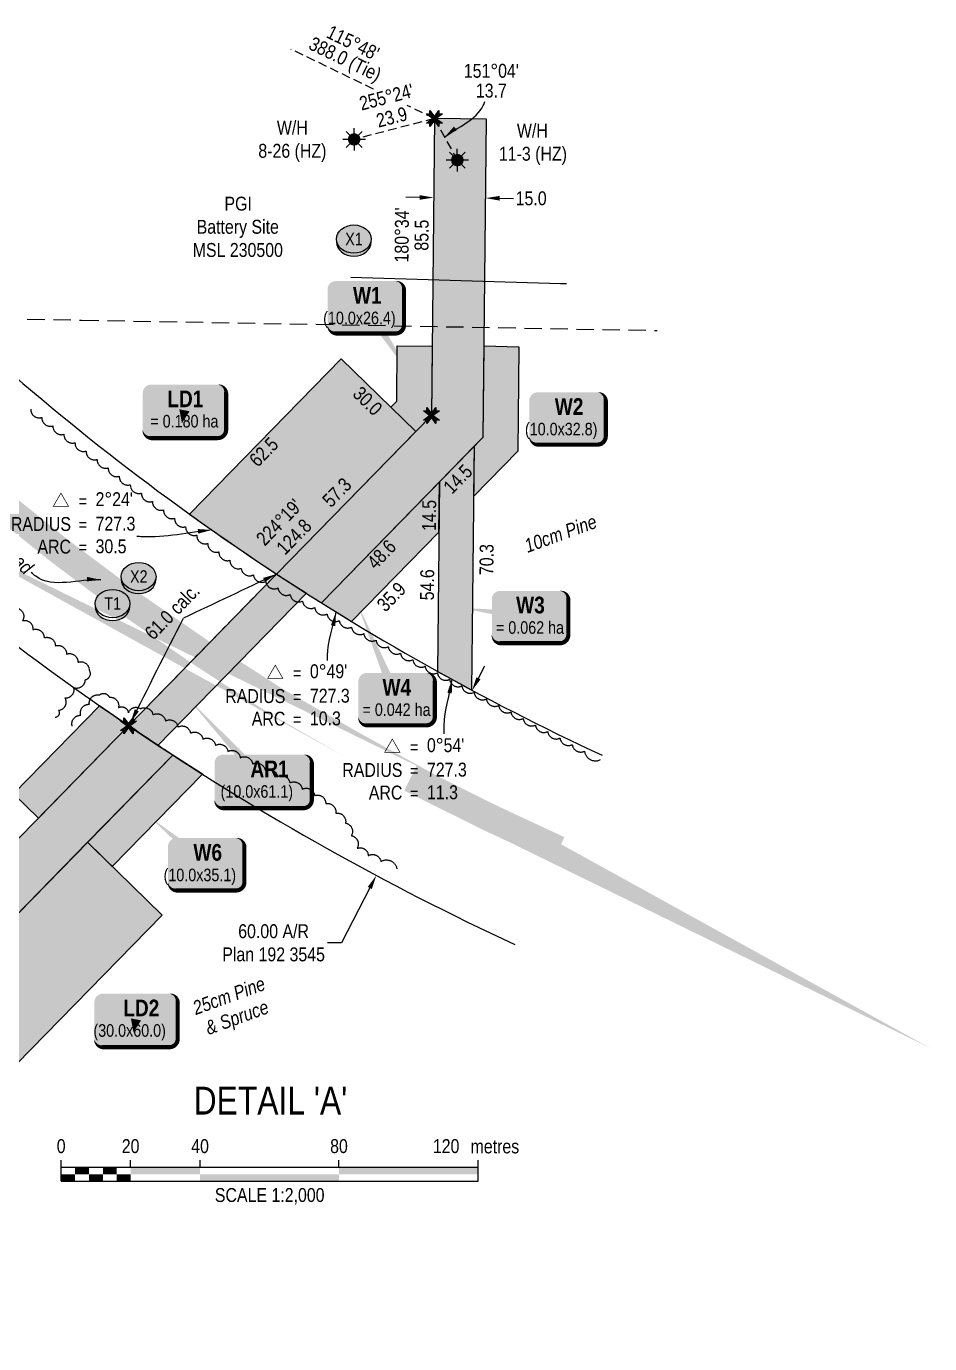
# Model space of a CAD drawing. Extents: x 406232 to 435383, y 6039561 to 6052989.
# Drawn here: x 432481 to 433131, y 6042803 to 6043751 of the extents above; entities that cross this region are included whole.
import ezdxf
from ezdxf.enums import TextEntityAlignment as Align

# ---------------------------------------------------------------- set-up
doc = ezdxf.new("R2010")
doc.units = 0
doc.header["$LTSCALE"] = 5
doc.header["$PDSIZE"] = 0.5
for name, pattern in [('0', [1, 1, 0]), ('foc-ACCESSROAD', [3.75, 2.5, -1.25]), ('foc-TIELINE', [1.875, 1.25, -0.625]), ('foc-TRAV', [1.875, 1.25, -0.625])]:
    doc.linetypes.add(name, pattern=pattern)
doc.layers.get('Defpoints').update_dxf_attribs({"color": 9})
for name, color, linetype in [('AS-FENCE', 48, 'foc-FENCE'), ('AS-ROADS', 254, 'Continuous'), ('C-WS-S', 13, 'Continuous'), ('DETAIL-T', 7, 'Continuous'), ('F-WS', 190, 'foc-ACCESSROAD'), ('F-WS-S', 190, 'Continuous'), ('L-BD', 7, 'Continuous'), ('L-MON', 1, 'Continuous'), ('L-TIE', 7, 'foc-TIELINE'), ('L-TITLEDB', 4, 'Continuous'), ('L-TITLEDB-T', 4, 'Continuous'), ('oil_and_gas_wells_pt', 7, 'Continuous'), ('P-BUFFER-H 100m', 191, 'Continuous'), ('P-CROSSINGS', 250, 'Continuous'), ('P-PROPOSED', 10, 'Continuous'), ('P-PROPOSED-H', 21, 'Continuous'), ('P-TEMP-BLOCKS', 250, 'Continuous'), ('P-TEMP-H', 41, 'Continuous'), ('P-TEMP_LOG DECK', 46, 'Continuous'), ('P-TEMP_WORKSPACE', 46, 'Continuous'), ('P-TRAV', 4, 'foc-TRAV'), ('P-TXT', 4, 'Continuous'), ('P-WORKAREA-COUNTY', 104, 'Continuous'), ('P-WORKAREA-COUNTY-H', 71, 'Continuous'), ('T-BUSH', 110, '0'), ('T-BUSH-T', 110, 'Continuous'), ('T-TIE', 201, 'foc-TIELINE')]:
    doc.layers.add(name, color=color, linetype=linetype)
for name, color, linetype, lineweight in [('C-WS-T', 13, 'Continuous', 9), ('T-TEXT', 48, 'Continuous', 18), ('T-TIE-T', 201, 'Continuous', 18)]:
    doc.layers.add(name, color=color, linetype=linetype, lineweight=lineweight)
doc.styles.add('80', font='ARIALN.TTF', dxfattribs={"height": 10})
doc.styles.add('80CG', font='ARIALN.TTF', dxfattribs={"height": 10})
doc.styles.add('80L', font='ARIALN.TTF', dxfattribs={"height": 10})
doc.styles.add('BOLD', font='ARIALNB.TTF')
doc.styles.add('Crossing', font='ARIALN.TTF', dxfattribs={"height": 10})
doc.styles.add('foc-LtypeFont', font='ARIALN.TTF', dxfattribs={"height": 7.349999999999999})
doc.linetypes.add('foc-FENCE', pattern='A,10,-1,["X",foc-LtypeFont,S=0.2,R=0,X=-0.625,Y=-0.75],-1.239999999999999', length=12.24)
doc.dimstyles.new('Compass 5 000', dxfattribs={"dimscale": 5, "dimtxt": 9, "dimasz": 2, "dimexe": 0.2, "dimexo": 0.0625, "dimgap": 0.5, "dimtad": 0, "dimtih": 1, "dimtoh": 1, "dimzin": 0, "dimdsep": 46, "dimtxsty": '80CG', "dimcen": 0.1, "dimse1": 1, "dimse2": 1, "dimclrd": 256, "dimclrt": 256, "dimaunit": 1, "dimadec": 4, "dimazin": 0, "dimtfac": 0.06, "dimtofl": 0, "dimtmove": 0, "dimatfit": 1, "dimfxl": 0.2, "dimtolj": 1, "dimtzin": 0, "dimlwd": -1, "dimarcsym": 0})

# ---------------------------------------------------------------- blocks, each defined once
blk = doc.blocks.new('*U536')
h = blk.add_hatch(color=191)
edge = h.paths.add_edge_path()
edge.add_line((-23.99999999999998, -20), (23.99999999999998, -20))
edge.add_arc((23.99999999999998, -14), 6, 270, 360)
edge.add_line((29.99999999999998, -14), (29.99999999999998, 12.5))
edge.add_arc((23.99999999999998, 12.5), 6, 0, 90)
edge.add_line((23.99999999999998, 18.5), (-23.99999999999998, 18.5))
edge.add_arc((-23.99999999999998, 12.5), 6, 90, 180)
edge.add_line((-29.99999999999998, 12.5), (-29.99999999999998, -14))
edge.add_arc((-23.99999999999998, -14), 6, 180, 270)
at = {"color": 250, "flags": 128}
blk.add_lwpolyline([(-23.99999999999998, -20, 3, 3, 0), (23.99999999999998, -20, 3, 3, 0.414213562373095), (29.99999999999998, -14, 3, 3, 0), (29.99999999999998, 12.5, 3, 0, 0.414213562373095), (23.99999999999998, 18.5, 0, 0, 0), (-23.99999999999998, 18.5, 0, 0, 0.414213562373095), (-29.99999999999998, 12.5, 0, 0, 0), (-29.99999999999998, -14, 0, 3, 0.414213562373095)], format="xyseb", close=True, dxfattribs=at)
at = {"flags": 128}
blk.add_lwpolyline([(-1.823643139789645, -9.321823147939796, 0, 7.5, 0), (-3.398394867633905e-15, 0, 0, 0, 0)], format="xyseb", dxfattribs=at)
at = {"color": 250}
for tag, p, height, style in [('TEMP_AREA_W1_001', (-9.212824010914055, 2.244292974654144), 12, 'BOLD'), ('ENTER_TEXT_001', (-30.65893587994544, -12.47010782646594), 9, '80')]:
    blk.add_attdef(tag, p, '', height=height, dxfattribs=dict(at, style=style))
blk = doc.blocks.new('*U610')
h = blk.add_hatch(color=191)
edge = h.paths.add_edge_path()
edge.add_line((-21.49999999999998, -19.14915521729633), (21.49999999999998, -19.14915521729633))
edge.add_arc((21.49999999999998, -13.14915521729633), 6, 270, 360)
edge.add_line((27.49999999999998, -13.14915521729633), (27.49999999999998, 12.5))
edge.add_arc((21.49999999999998, 12.5), 6, 0, 90)
edge.add_line((21.49999999999998, 18.5), (-21.49999999999998, 18.5))
edge.add_arc((-21.49999999999998, 12.5), 6, 90, 180)
edge.add_line((-27.49999999999998, 12.5), (-27.49999999999998, -13.14915521729633))
edge.add_arc((-21.49999999999998, -13.14915521729633), 6, 180, 270)
at = {"flags": 128}
blk.add_lwpolyline([(-28.35483607255507, 68.78254922891051, 0, 7.499999999999999, 0), (-3.398394867633905e-15, 0, 0, 0, 0)], format="xyseb", dxfattribs=at)
at = {"color": 250, "flags": 128}
blk.add_lwpolyline([(-21.49999999999998, -19.14915521729633, 3, 3, 0), (21.49999999999998, -19.14915521729633, 3, 3, 0.414213562373095), (27.49999999999998, -13.14915521729633, 3, 3, 0), (27.49999999999998, 12.5, 3, 0, 0.414213562373095), (21.49999999999998, 18.5, 0, 0, 0), (-21.49999999999998, 18.5, 0, 0, 0.414213562373095), (-27.49999999999998, 12.5, 0, 0, 0), (-27.49999999999998, -13.14915521729633, 0, 3, 0.414213562373095)], format="xyseb", close=True, dxfattribs=at)
at = {"color": 250}
for tag, p, height, style in [('TEMP_AREA_W1_001', (-9.212824010914055, 2.244292974654144), 12, 'BOLD'), ('ENTER_TEXT_001', (-30.65893587994544, -12.47010782646594), 9, '80')]:
    blk.add_attdef(tag, p, '', height=height, dxfattribs=dict(at, style=style))
blk = doc.blocks.new('*U538')
h = blk.add_hatch(color=191)
edge = h.paths.add_edge_path()
edge.add_line((-21.49999999999998, -19.14915521729633), (21.49999999999998, -19.14915521729633))
edge.add_arc((21.49999999999998, -13.14915521729633), 6, 270, 360)
edge.add_line((27.49999999999998, -13.14915521729633), (27.49999999999998, 12.5))
edge.add_arc((21.49999999999998, 12.5), 6, 0, 90)
edge.add_line((21.49999999999998, 18.5), (-21.49999999999998, 18.5))
edge.add_arc((-21.49999999999998, 12.5), 6, 90, 180)
edge.add_line((-27.49999999999998, 12.5), (-27.49999999999998, -13.14915521729633))
edge.add_arc((-21.49999999999998, -13.14915521729633), 6, 180, 270)
at = {"color": 250, "flags": 128}
blk.add_lwpolyline([(-21.49999999999998, -19.14915521729633, 3, 3, 0), (21.49999999999998, -19.14915521729633, 3, 3, 0.414213562373095), (27.49999999999998, -13.14915521729633, 3, 3, 0), (27.49999999999998, 12.5, 3, 0, 0.414213562373095), (21.49999999999998, 18.5, 0, 0, 0), (-21.49999999999998, 18.5, 0, 0, 0.414213562373095), (-27.49999999999998, 12.5, 0, 0, 0), (-27.49999999999998, -13.14915521729633, 0, 3, 0.414213562373095)], format="xyseb", close=True, dxfattribs=at)
at = {"flags": 128}
blk.add_lwpolyline([(3.21835010522714, -14.80424082640029, 0, 7.5, 0), (-3.398394867633905e-15, 0, 0, 0, 0)], format="xyseb", dxfattribs=at)
at = {"color": 250}
for tag, p, height, style in [('TEMP_AREA_W1_001', (-9.212824010914055, 2.244292974654144), 12, 'BOLD'), ('ENTER_TEXT_001', (-30.65893587994544, -12.47010782646594), 9, '80')]:
    blk.add_attdef(tag, p, '', height=height, dxfattribs=dict(at, style=style))
blk = doc.blocks.new('*U643')
h = blk.add_hatch(color=191)
edge = h.paths.add_edge_path()
edge.add_line((-21.49999999999998, -19.14915521729633), (21.49999999999998, -19.14915521729633))
edge.add_arc((21.49999999999998, -13.14915521729633), 6, 270, 360)
edge.add_line((27.49999999999998, -13.14915521729633), (27.49999999999998, 12.5))
edge.add_arc((21.49999999999998, 12.5), 6, 0, 90)
edge.add_line((21.49999999999998, 18.5), (-21.49999999999998, 18.5))
edge.add_arc((-21.49999999999998, 12.5), 6, 90, 180)
edge.add_line((-27.49999999999998, 12.5), (-27.49999999999998, -13.14915521729633))
edge.add_arc((-21.49999999999998, -13.14915521729633), 6, 180, 270)
at = {"color": 250, "flags": 128}
blk.add_lwpolyline([(-21.49999999999998, -19.14915521729633, 3, 3, 0), (21.49999999999998, -19.14915521729633, 3, 3, 0.414213562373095), (27.49999999999998, -13.14915521729633, 3, 3, 0), (27.49999999999998, 12.5, 3, 0, 0.414213562373095), (21.49999999999998, 18.5, 0, 0, 0), (-21.49999999999998, 18.5, 0, 0, 0.414213562373095), (-27.49999999999998, 12.5, 0, 0, 0), (-27.49999999999998, -13.14915521729633, 0, 3, 0.414213562373095)], format="xyseb", close=True, dxfattribs=at)
at = {"flags": 128}
blk.add_lwpolyline([(33.53264415970542, -51.11804882647694, 0, 7.5, 0), (-3.398394867633905e-15, 0, 0, 0, 0)], format="xyseb", dxfattribs=at)
at = {"color": 250}
for tag, p, height, style in [('TEMP_AREA_W1_001', (-9.212824010914055, 2.244292974654144), 12, 'BOLD'), ('ENTER_TEXT_001', (-30.65893587994544, -12.47010782646594), 9, '80')]:
    blk.add_attdef(tag, p, '', height=height, dxfattribs=dict(at, style=style))
blk = doc.blocks.new('*U609')
h = blk.add_hatch(color=191)
edge = h.paths.add_edge_path()
edge.add_line((-21.49999999999998, -19.14915521729633), (21.49999999999998, -19.14915521729633))
edge.add_arc((21.49999999999998, -13.14915521729633), 6, 270, 360)
edge.add_line((27.49999999999998, -13.14915521729633), (27.49999999999998, 12.5))
edge.add_arc((21.49999999999998, 12.5), 6, 0, 90)
edge.add_line((21.49999999999998, 18.5), (-21.49999999999998, 18.5))
edge.add_arc((-21.49999999999998, 12.5), 6, 90, 180)
edge.add_line((-27.49999999999998, 12.5), (-27.49999999999998, -13.14915521729633))
edge.add_arc((-21.49999999999998, -13.14915521729633), 6, 180, 270)
at = {"flags": 128}
blk.add_lwpolyline([(-40.24553788907858, 33.38700144811669, 0, 7.499999999999998, 0), (-3.398394867633904e-15, 0, 0, 0, 0)], format="xyseb", dxfattribs=at)
at = {"color": 250, "flags": 128}
blk.add_lwpolyline([(-21.49999999999998, -19.14915521729633, 3, 3, 0), (21.49999999999998, -19.14915521729633, 3, 3, 0.414213562373095), (27.49999999999998, -13.14915521729633, 3, 3, 0), (27.49999999999998, 12.5, 3, 0, 0.414213562373095), (21.49999999999998, 18.5, 0, 0, 0), (-21.49999999999998, 18.5, 0, 0, 0.414213562373095), (-27.49999999999998, 12.5, 0, 0, 0), (-27.49999999999998, -13.14915521729633, 0, 3, 0.414213562373095)], format="xyseb", close=True, dxfattribs=at)
at = {"color": 250}
for tag, p, height, style in [('TEMP_AREA_W1_001', (-9.212824010914055, 2.244292974654144), 12, 'BOLD'), ('ENTER_TEXT_001', (-30.65893587994544, -12.47010782646594), 9, '80')]:
    blk.add_attdef(tag, p, '', height=height, dxfattribs=dict(at, style=style))
blk = doc.blocks.new('*D641')
at = {"layer": 'Defpoints', "color": 0, "transparency": 16777216}
for p in [(432811.9543553226, 6043627.379270086), (432774.3131444312, 6043611.849401078), (432811.7941312321, 6043611.471881107)]:
    blk.add_point(p, dxfattribs=at)
at = {"layer": 'P-TXT', "transparency": 16777216}
for p, q in [((432764.4738757398, 6043627.857508008), (432754.474382958, 6043627.95822596)), ((432821.9538481045, 6043627.278552134), (432831.9533408863, 6043627.177834182))]:
    blk.add_line(p, q, dxfattribs=at)
for points in [[(432764.4906620652, 6043629.524090138), (432764.4570894145, 6043626.190925878), (432774.4733685217, 6043627.756790057)], [(432821.9706344298, 6043628.945134263), (432821.9370617791, 6043625.611970003), (432811.9543553226, 6043627.379270086)]]:
    blk.add_solid(points, dxfattribs=at)
at = {"layer": 'P-TXT', "transparency": 16777216, "insert": (432844.7057283351, 6043627.177834182), "char_height": 10, "attachment_point": 5, "style": '80CG', "bg_fill": 3, "box_fill_scale": 1.1, "bg_fill_color": 256, "bg_fill_true_color": 13158600, "bg_fill_transparency": 0}
blk.add_mtext('\\A1;15.0', dxfattribs=at)
blk = doc.blocks.new('GAS')
h = blk.add_hatch(color=255)
h.dxf.hatch_style = 1
edge = h.paths.add_edge_path()
edge.add_arc((0, 0), 0.9, 0, 360)
for p, q in [((-0.8077887898725749, 0), (-1.615577579628734, 0)), ((-0.5711929310346023, 0.5711929297831376), (-1.142385862069204, 1.142385861385264)), ((0, 0.8077887887338874), (0, 1.615577579286764)), ((0.5711929310309642, 0.5711929297831376), (1.142385862065566, 1.142385861385264)), ((1.615577579625096, 0), (0.8077887898689368, 0)), ((-0.5711929310346023, -0.5711929316021271), (-1.142385862069204, -1.142385863204253)), ((0, -0.8077887905528768), (0, -1.615577581105753)), ((1.142385862065566, -1.142385863204253), (0.5711929310309642, -0.5711929316021271))]:
    blk.add_line(p, q)
blk.add_circle((0, 0), 0.8000000000000003)
blk = doc.blocks.new('TEMP')
h = blk.add_hatch(color=255)
h.dxf.hatch_style = 1
h.paths.add_polyline_path([(-5.274161e-10, 0.2514284397220763), (-0.6656854269836912, 1.152061669657268), (-0.6656854269836914, 0.6656854303339061), (-1.152061663105632, 0.6656854303339061), (-0.2514284404497629, 5.273253e-10), (-1.152061661774314, -0.665685419564579), (-0.6656854224511335, -0.6656854195645793), (-0.6656854224511335, -1.152061655686338), (-5.273251e-10, -0.2514284436956587), (0.6656854183820542, -1.152061663420681), (0.6656854183820542, -0.6656854208922597), (1.152061656810019, -0.6656854053035205), (0.2514284429676993, 5.273253e-10), (1.152061671303363, 0.6656854258011663), (0.6656854287749412, 0.6656854258011663), (0.6656854131859291, 1.15206166422904)])
h.paths.add_polyline_path([(0.5656854229146121, 0.8485281473411305), (0.5656854319800914, 0.5656854258011663), (0.8485281444547581, 0.5656854258011663), (0.0831890339399251, 0), (0.8485281399220186, -0.5656854150320215), (0.5656854183820542, -0.5656854240973189), (0.5656854183820542, -0.8485281365719859), (0, -0.08318903609469999), (-0.5656854224511337, -0.8485281320390644), (-0.5656854224511337, -0.5656854195645792), (-0.8485281349258001, -0.5656854195645794), (-0.0831890328488955, 0), (-0.8485281394583584, 0.5656854303339058), (-0.5656854269836913, 0.5656854303339061), (-0.5656854269836913, 0.8485281428085727), (0, 0.0831890306941206)], flags=16)
h = blk.add_hatch(color=1)
h.dxf.hatch_style = 1
h.paths.add_polyline_path([(0, 0.0831890306941205), (-0.5656854269836911, 0.8485281428085727), (-0.5656854269836912, 0.5656854303339061), (-0.8485281394583578, 0.5656854303339061), (-0.0831890328488953, -1e-16), (-0.8485281349258001, -0.5656854195645793), (-0.5656854224511337, -0.5656854195645793), (-0.5656854224511337, -0.848528132039064), (0, -0.08318903609469999), (0.5656854183820542, -0.8485281365719856), (0.5656854183820542, -0.5656854240973191), (0.8485281399220184, -0.5656854150320213), (0.0831890339399251, -1e-16), (0.8485281444547581, 0.5656854258011663), (0.5656854319800914, 0.5656854258011663), (0.5656854229146121, 0.8485281473411308)])
at = {"color": 1}
for p, q in [((-0.0831890328488953, 0), (0.0831890339399252, 0)), ((0, 0.0831890306941205), (0, -0.08318903609469999))]:
    blk.add_line(p, q, dxfattribs=at)
at = {"color": 255, "flags": 128}
blk.add_lwpolyline([(-0.251428440449763, 5.27325e-10), (-1.152061663105632, 0.6656854303339061), (-0.6656854269836914, 0.6656854303339061), (-0.6656854269836914, 1.152061669657268), (-5.274159999999999e-10, 0.2514284397220763), (0.6656854131859291, 1.15206166422904), (0.6656854287749412, 0.6656854258011663), (1.152061671303363, 0.6656854258011663), (0.2514284429676991, 5.27325e-10), (1.152061656810019, -0.6656854053035204), (0.6656854183820542, -0.6656854208922596), (0.6656854183820542, -1.152061663420681), (-5.27325e-10, -0.2514284436956586), (-0.6656854224511335, -1.152061655686338), (-0.6656854224511335, -0.6656854195645793), (-1.152061661774314, -0.6656854195645793)], close=True, dxfattribs=at)
at = {"color": 1, "flags": 128}
blk.add_lwpolyline([(-0.0831890328488953, 0), (-0.8485281394583578, 0.5656854303339061), (-0.5656854269836913, 0.5656854303339061), (-0.5656854269836913, 0.8485281428085727), (0, 0.0831890306941205), (0.5656854229146121, 0.8485281473411305), (0.5656854319800914, 0.5656854258011663), (0.8485281444547581, 0.5656854258011663), (0.0831890339399252, 0), (0.8485281399220184, -0.5656854150320214), (0.5656854183820542, -0.5656854240973189), (0.5656854183820542, -0.8485281365719856), (0, -0.08318903609469999), (-0.5656854224511335, -0.848528132039064), (-0.5656854224511335, -0.5656854195645792), (-0.8485281349258001, -0.5656854195645792)], close=True, dxfattribs=at)
blk = doc.blocks.new('*U611')
h = blk.add_hatch(color=191)
edge = h.paths.add_edge_path()
edge.add_line((-21.49999999999998, -19.14915521729633), (21.49999999999998, -19.14915521729633))
edge.add_arc((21.49999999999998, -13.14915521729633), 6, 270, 360)
edge.add_line((27.49999999999998, -13.14915521729633), (27.49999999999998, 12.5))
edge.add_arc((21.49999999999998, 12.5), 6, 0, 90)
edge.add_line((21.49999999999998, 18.5), (-21.49999999999998, 18.5))
edge.add_arc((-21.49999999999998, 12.5), 6, 90, 180)
edge.add_line((-27.49999999999998, 12.5), (-27.49999999999998, -13.14915521729633))
edge.add_arc((-21.49999999999998, -13.14915521729633), 6, 180, 270)
at = {"color": 250, "flags": 128}
blk.add_lwpolyline([(-21.49999999999998, -19.14915521729633, 3, 3, 0), (21.49999999999998, -19.14915521729633, 3, 3, 0.414213562373095), (27.49999999999998, -13.14915521729633, 3, 3, 0), (27.49999999999998, 12.5, 3, 0, 0.414213562373095), (21.49999999999998, 18.5, 0, 0, 0), (-21.49999999999998, 18.5, 0, 0, 0.414213562373095), (-27.49999999999998, 12.5, 0, 0, 0), (-27.49999999999998, -13.14915521729633, 0, 3, 0.414213562373095)], format="xyseb", close=True, dxfattribs=at)
at = {"flags": 128}
blk.add_lwpolyline([(-49.9936325145338, 6.314895363239808, 0, 7.499999999999998, 0), (-3.398394867633905e-15, 0, 0, 0, 0)], format="xyseb", dxfattribs=at)
at = {"color": 250}
for tag, p, height, style in [('TEMP_AREA_W1_001', (-9.212824010914055, 2.244292974654144), 12, 'BOLD'), ('ENTER_TEXT_001', (-30.65893587994544, -12.47010782646594), 9, '80')]:
    blk.add_attdef(tag, p, '', height=height, dxfattribs=dict(at, style=style))
blk = doc.blocks.new('*U379')
at = {"color": 0}
for p, q in [((-150.0000000000342, 0), (-150.0000000000342, 15.00000000000273)), ((-150.0000000000342, 10.00000000000182), (150.2392182250246, 10.00000000000159)), ((-100.0000000000232, 10.00000000000182), (-100.0000000000232, 15.00000000000273)), ((-50.00000000001134, 10.00000000000182), (-50.00000000001134, 15.00000000000273)), ((50.00000000001134, 10.00000000000182), (50.00000000001134, 15.00000000000273)), ((150.2392182250246, -2.274e-13), (150.2392182250246, 15.0000000000025)), ((-150.0000000000342, 0), (150.2392182250246, -2.274e-13))]:
    blk.add_line(p, q, dxfattribs=at)
for points in [[(-140.0000000000342, 10.00000000000091), (-130.0000000000232, 10.00000000000091), (-140.0000000000342, 5), (-130.0000000000232, 5)], [(-120.0000000000342, 10.00000000000091), (-110.0000000000233, 10.00000000000091), (-120.0000000000342, 5), (-110.0000000000233, 5)], [(-100.0000000000232, 10.00000000000182), (-50.00000000001134, 10.00000000000182), (-100.0000000000232, 5.000000000000909), (-50.00000000001134, 5.000000000000909)], [(50.00000000001134, 10.00000000000182), (150.2392182250246, 10.00000000000159), (50.00000000001134, 5.000000000000909), (150.2392182250246, 5.000000000000682)], [(-150.0000000000342, 5.000000000000909), (-140.0000000000233, 5.000000000000909), (-150.0000000000342, 0), (-140.0000000000233, 0)], [(-130.0000000000342, 5.000000000000909), (-120.0000000000233, 5.000000000000909), (-130.0000000000342, 0), (-120.0000000000233, 0)], [(-110.0000000000342, 5.000000000000909), (-100.0000000000232, 5.000000000000909), (-110.0000000000342, 0), (-100.0000000000232, 0)], [(-50.00000000001134, 5.000000000000909), (50.00000000001134, 5.000000000000909), (-50.00000000001134, 0), (50.00000000001134, 0)]]:
    blk.add_solid(points, dxfattribs=at)
at = {"color": 0, "style": '80'}
blk.add_text('metres', height=10.00000000000227, dxfattribs=at).set_placement((162.2392182250246, 20.0000000000025), align=Align.CENTER)
for s, insert, char_height, attachment_point in [('0', (-150.0000000000342, 30.21145975443656), 10, 2), ('20', (-100.0000000000232, 30.21145975443656), 10, 2), ('40', (-50.00000000001134, 30.21145975443656), 10, 2), ('80', (50.00000000001134, 30.21145975443656), 10, 2), ('120', (136.6959500629242, 30.21828103683765), 10, 3), ('SCALE 1:2,000', (0.1196091124951968, -5.000000000000114), 10.00000000000227, 2)]:
    blk.add_mtext(s, dxfattribs=dict(at, insert=insert, char_height=char_height, attachment_point=attachment_point))
blk = doc.blocks.new('*D642')
at = {"layer": 'Defpoints', "color": 0, "transparency": 16777216}
for p in [(432823.8042176324, 6043261.92279527), (432733.2162796757, 6043139.998826819), (432754.8255389291, 6043128.801669754)]:
    blk.add_point(p, dxfattribs=at)
at = {"layer": 'L-TITLEDB-T', "transparency": 16777216}
for p, q in [((432806.795654567, 6043281.998780781), (432811.3963507549, 6043290.877609228)), ((432728.6155834878, 6043131.119998373), (432708.1457332703, 6043091.615479711)), ((432708.1457332703, 6043091.615479711), (432698.1457332708, 6043091.615479711))]:
    blk.add_line(p, q, dxfattribs=at)
for points in [[(432805.3158498257, 6043282.765563479), (432808.2754593077, 6043281.231998083), (432802.194958379, 6043273.119952335)], [(432727.1357787466, 6043131.88678107), (432730.0953882285, 6043130.353215675), (432733.2162796757, 6043139.998826819)]]:
    blk.add_solid(points, dxfattribs=at)
at = {"layer": 'L-TITLEDB-T', "transparency": 16777216, "insert": (432659.3769747438, 6043091.615479711), "char_height": 10, "attachment_point": 5, "style": '80CG'}
blk.add_mtext('\\A1;60.00 A/R\\PPlan 192 3545', dxfattribs=at)
blk = doc.blocks.new('xing3')
h = blk.add_hatch(color=250)
h.dxf.hatch_style = 1
edge = h.paths.add_edge_path()
edge.add_ellipse((0, -2.047489049626165), major_axis=(-12.5, 0), ratio=0.8162973455633619, start_angle=0, end_angle=180)
edge.add_line((12.5, -2.047489049626165), (12.5, 0))
edge.add_ellipse((0, 0), major_axis=(-12.5, 0), ratio=0.8162973455633619, start_angle=0, end_angle=180, ccw=False)
edge.add_line((-12.5, 0), (-12.5, -2.047489049626165))
at = {"layer": 'P-BUFFER-H 100m'}
h = blk.add_hatch(color=256, dxfattribs=at)
h.dxf.hatch_style = 1
edge = h.paths.add_edge_path()
edge.add_ellipse((0, 0), major_axis=(-12.5, 0), ratio=0.8162973455633619, start_angle=0, end_angle=360)
at = {"color": 250}
blk.add_ellipse((0, 0), major_axis=(-12.5, 0), ratio=0.8162973455633619, dxfattribs=at)
blk.add_ellipse((0, -2.047489049626165), major_axis=(-12.5, 0), ratio=0.8162973455633619, start_param=0, end_param=3.141592653589793, dxfattribs=at)
at = {"color": 250, "style": 'Crossing'}
blk.add_attdef('CROSSING', text='', height=9, dxfattribs=at).set_placement((0.08916442567715421, 0.0199513138486509), align=Align.MIDDLE_CENTER)
at = {"color": 250, "style": 'Crossing', "flags": 1}
for tag, p in [('OWNER', (0.08916442567715421, -12.49201765665748)), ('DESCRIPTION', (0.08916442567715421, -25.770021277247)), ('LOCATION', (0.08916442567715421, -39.30337514164421)), ('DWG_REF', (0.08916442567715421, -52.83672900604233))]:
    blk.add_attdef(tag, text='', height=9, dxfattribs=at).set_placement(p, align=Align.MIDDLE_CENTER)
blk = doc.blocks.new('curve')
at = {"const_width": 0.1}
blk.add_lwpolyline([(-4.98670719563146, 5.393849551727921), (-6.083671106619313, 3.493852322927527), (-3.889743283864206, 3.49385232337751)], close=True, dxfattribs=at)
at = {"style": '80'}
for p in [(-2.436425758892625, 3.358495342465737), (-2.436425758892625, -0.03819391317194842), (-2.436425758892625, -3.295336770314805)]:
    blk.add_text('=', height=1.8, dxfattribs=at).set_placement(p)
for s, p in [('RADIUS', (-3.53753976961125, -0.04896694891978726)), ('ARC', (-3.53753976961125, -3.306109806062647))]:
    blk.add_text(s, height=2, dxfattribs=at).set_placement(p, align=Align.RIGHT)
for tag, p in [('DELTA', (0, 3.520926408583804)), ('CURVE_RADIUS', (0, 0)), ('ARC_LENGTH', (0, -3.260243528672493))]:
    blk.add_attdef(tag, p, '', height=2, dxfattribs=at)
blk = doc.blocks.new('xing2')
h = blk.add_hatch(color=50)
h.dxf.hatch_style = 1
edge = h.paths.add_edge_path()
edge.add_ellipse((0, 0), major_axis=(-12.5, 0), ratio=0.8162973455633619, start_angle=0, end_angle=360)
h = blk.add_hatch(color=250)
h.dxf.hatch_style = 1
edge = h.paths.add_edge_path()
edge.add_ellipse((0, -2.047489049626165), major_axis=(-12.5, 0), ratio=0.8162973455633619, start_angle=0, end_angle=180)
edge.add_line((12.5, -2.047489049626165), (12.5, 0))
edge.add_ellipse((0, 0), major_axis=(-12.5, 0), ratio=0.8162973455633619, start_angle=0, end_angle=180, ccw=False)
edge.add_line((-12.5, 0), (-12.5, -2.047489049626165))
at = {"color": 250}
blk.add_ellipse((0, 0), major_axis=(-12.5, 0), ratio=0.8162973455633619, dxfattribs=at)
blk.add_ellipse((0, -2.047489049626165), major_axis=(-12.5, 0), ratio=0.8162973455633619, start_param=0, end_param=3.141592653589793, dxfattribs=at)
at = {"color": 250, "style": 'Crossing'}
blk.add_attdef('CROSSING', text='', height=9, dxfattribs=at).set_placement((0.08916442567715421, 0.0199513138486509), align=Align.MIDDLE_CENTER)
at = {"color": 250, "style": 'Crossing', "flags": 1}
for tag, p in [('OWNER', (0.08916442567715421, -12.49201765665748)), ('DESCRIPTION', (0.08916442567715421, -25.770021277247)), ('LOCATION', (0.08916442567715421, -39.30337514164421)), ('DWG_REF', (0.08916442567715421, -52.83672900604233))]:
    blk.add_attdef(tag, text='', height=9, dxfattribs=at).set_placement(p, align=Align.MIDDLE_CENTER)
blk = doc.blocks.new('*U668')
h = blk.add_hatch(color=71)
edge = h.paths.add_edge_path()
edge.add_line((-28.99999999999999, -20), (28.99999999999999, -20))
edge.add_arc((28.99999999999999, -14), 6, 270, 360)
edge.add_line((34.99999999999999, -14), (34.99999999999999, 12.5))
edge.add_arc((28.99999999999999, 12.5), 6, 0, 90)
edge.add_line((28.99999999999999, 18.5), (-28.99999999999999, 18.5))
edge.add_arc((-28.99999999999999, 12.5), 6, 90, 180)
edge.add_line((-34.99999999999999, 12.5), (-34.99999999999999, -14))
edge.add_arc((-28.99999999999999, -14), 6, 180, 270)
at = {"flags": 128}
blk.add_lwpolyline([(-54.68845526966163, 59.75296431778587, 0, 7.499999999999997, 0), (-3.398394867633905e-15, 0, 0, 0, 0)], format="xyseb", dxfattribs=at)
at = {"color": 250, "flags": 128}
blk.add_lwpolyline([(-28.99999999999999, -20, 3, 3, 0), (28.99999999999999, -20, 3, 3, 0.414213562373095), (34.99999999999999, -14, 3, 3, 0), (34.99999999999999, 12.5, 3, 0, 0.414213562373095), (28.99999999999999, 18.5, 0, 0, 0), (-28.99999999999999, 18.5, 0, 0, 0.414213562373095), (-34.99999999999999, 12.5, 0, 0, 0), (-34.99999999999999, -14, 0, 3, 0.414213562373095)], format="xyseb", close=True, dxfattribs=at)
at = {"color": 250}
for tag, p, height, style in [('TEMP_AREA_W1_001', (-9.212824010914055, 2.244292974654144), 12, 'BOLD'), ('ENTER_TEXT_001', (-30.65893587994544, -12.47010782646594), 9, '80')]:
    blk.add_attdef(tag, p, '', height=height, dxfattribs=dict(at, style=style))

msp = doc.modelspace()

# ---------------------------------------------------------------- hatches: boundary and pattern name
at = {"layer": 'P-PROPOSED-H'}
h = msp.add_hatch(color=256, dxfattribs=at)
h.dxf.hatch_style = 1
edge = h.paths.add_edge_path()
edge.add_arc((433659.940767965, 6044875.572704737), 1817.413095943284, 236.6778061525537, 237.884179488942)
edge.add_line((432693.7449609957, 6043336.268958291), (432810.2233790109, 6043455.524255058))
edge.add_line((432810.2233790094, 6043455.524255034), (432812.526996912, 6043684.232346643))
edge.add_line((432812.5269969124, 6043684.232346667), (432775.0460101125, 6043684.609866638))
edge.add_line((432775.046010111, 6043684.609866638), (432772.8939553847, 6043470.949289964))
edge.add_line((432772.8939553874, 6043470.949289939), (432661.5511873051, 6043356.952078467))
h = msp.add_hatch(color=256, dxfattribs=at)
h.dxf.hatch_style = 1
edge = h.paths.add_edge_path()
edge.add_line((432173.2053973618, 6042803.319582832), (432146.3906388076, 6042829.509955422))
edge.add_line((432146.3906388078, 6042829.509955422), (432554.9815816979, 6043247.841823086))
edge.add_arc((433659.9407678738, 6044875.572704715), 1967.344053845913, 235.8300027682109, 236.9410050414466)
edge.add_line((432586.7500841142, 6043226.723293026), (432173.2053973605, 6042803.319582832))
at = {"layer": 'P-TEMP-H'}
h = msp.add_hatch(color=256, dxfattribs=at)
h.dxf.hatch_style = 1
h.paths.add_polyline_path([(432743.781269719, 6043476.905484647), (432761.6577754224, 6043459.445236249), (432772.8939553875, 6043470.949289939), (432773.3973153488, 6043520.92393903), (432748.4099908132, 6043521.175619011), (432748.007672969, 6043481.23264656)])
h = msp.add_hatch(color=256, dxfattribs=at)
h.dxf.hatch_style = 1
h.paths.add_polyline_path([(432803.910816248, 6043449.061199003), (432803.5468476193, 6043412.925618148), (432835.109661424, 6043445.240898431), (432835.8656266821, 6043520.294739055), (432810.8838713125, 6043521.099337514), (432810.2233790095, 6043455.524255034)])
h = msp.add_hatch(color=256, dxfattribs=at)
h.dxf.hatch_style = 1
edge = h.paths.add_edge_path()
edge.add_line((432761.6577754282, 6043459.445236243), (432708.02825832, 6043511.825981427))
edge.add_line((432708.0282583199, 6043511.825981452), (432598.8705328049, 6043400.065904588))
edge.add_arc((433659.9407679429, 6044875.572704683), 1817.413095886991, 234.2792359202292, 236.6778061521823)
edge.add_line((432661.5511873023, 6043356.952078491), (432761.657775428, 6043459.445236267))
h = msp.add_hatch(color=256, dxfattribs=at)
h.dxf.hatch_style = 1
h.paths.add_polyline_path([(432778.6605652018, 6043423.20897473), (432777.2875160339, 6043286.889728814), (432802.1408356923, 6043273.333759598), (432803.9108162479, 6043449.061198997)])
h = msp.add_hatch(color=256, dxfattribs=at)
h.dxf.hatch_style = 1
h.paths.add_polyline_path([(432778.2965965714, 6043387.073393907), (432778.6605652018, 6043423.20897473), (432693.7449609957, 6043336.268958291), (432715.528429225, 6043322.808815534)])
h = msp.add_hatch(color=256, dxfattribs=at)
h.dxf.hatch_style = 1
edge = h.paths.add_edge_path()
edge.add_arc((433659.9407179668, 6044875.572632388), 1967.343965951698, 235.0914992490447, 235.8300027869503)
edge.add_line((432554.9815816964, 6043247.841823086), (432490.094331981, 6043181.407642805))
edge.add_line((432490.094331981, 6043181.407642807), (432472.2178262781, 6043198.867891202))
edge.add_line((432472.2178262779, 6043198.867891158), (432534.0936068043, 6043262.218807962))
h = msp.add_hatch(color=256, dxfattribs=at)
h.dxf.hatch_style = 1
h.paths.add_polyline_path([(432525.4527855453, 6043163.964649351), (432543.3292912457, 6043146.504400942), (432608.2226143138, 6043212.94479936), (432586.7500841142, 6043226.723293026)])
h = msp.add_hatch(color=256, dxfattribs=at)
h.dxf.hatch_style = 1
h.paths.add_polyline_path([(432579.0823026521, 6043111.583904122), (432474.3208122841, 6043004.324869908), (432420.6912951784, 6043056.705615134), (432525.452785545, 6043163.964649349)])
at = {"layer": 'P-WORKAREA-COUNTY-H'}
h = msp.add_hatch(color=256, dxfattribs=at)
h.dxf.hatch_style = 1
h.paths.add_polyline_path([(432682.9498003315, 6043343.097905442), (432576.1021006929, 6043233.702926187), (432554.9815816964, 6043247.841823086), (432661.5511873023, 6043356.952078491)])

# ---------------------------------------------------------------- linework, layer by layer
at = {"layer": 'AS-FENCE', "flags": 128}
msp.add_lwpolyline([(432715.0615980426, 6043570.407910942), (432865.7904448116, 6043565.836463346), (432870.0319591492, 6043565.99222998)], dxfattribs=at)
at = {"layer": 'AS-ROADS', "const_width": 19.99079439999991, "flags": 128}
msp.add_lwpolyline([(432864.4001257321, 6043158.628208137), (432815.5404448061, 6043181.393963234), (432757.8454448035, 6043210.048963277), (432772.5204448114, 6043202.871463256), (432716.9579448061, 6043233.536463342), (432661.4779448019, 6043265.268963261), (432608.0654448077, 6043299.711463233), (432555.9679448075, 6043335.746463344), (432505.7579448035, 6043373.333963322), (432453.9529448033, 6043414.876463292), (432404.1004448061, 6043457.49146325), (432376.4830972644, 6043482.986499551)], dxfattribs=at)
at = {"layer": 'F-WS'}
msp.add_lwpolyline([(432425.9036737303, 6043541.352778624), (432521.1279283103, 6043539.630620038), (432935.4636522469, 6043532.141154271)], dxfattribs=at)
at = {"layer": 'L-TIE', "flags": 128}
for points in [[(432731.1979638798, 6043705.814988579), (432671.7743948895, 6043734.552506778)], [(432775.046010111, 6043684.609866638), (432755.5404185298, 6043694.042862702)]]:
    msp.add_lwpolyline(points, dxfattribs=at)
at = {"layer": 'L-TITLEDB', "flags": 128}
for points in [[(432425.9036737305, 6043541.352778624, 0.07828744082332248), (432895.8815775233, 6043226.571820982, 0.07828744082332248)], [(432328.9324358467, 6043426.82861198, 0.07744709360964055), (432832.8490580305, 6043090.53434945, 0.07744709360964055)]]:
    msp.add_lwpolyline(points, format="xyb", dxfattribs=at)
at = {"layer": 'oil_and_gas_wells_pt'}
for p in [(432717.3298907567, 6043669.579852704), (432791.5844769912, 6043654.682281108)]:
    msp.add_point(p, dxfattribs=at)
at = {"layer": 'P-PROPOSED', "flags": 128}
msp.add_lwpolyline([(432661.5511873023, 6043356.952078491), (432661.5511873023, 6043356.952078491, 0.005263845298250619), (432693.7449609957, 6043336.268958291), (432810.2233790094, 6043455.524255034), (432812.5269969124, 6043684.232346667), (432775.046010111, 6043684.609866638), (432772.8939553874, 6043470.949289939)], format="xyb", close=True, dxfattribs=at)
msp.add_lwpolyline([(432173.2053973621, 6042803.319582832), (432586.7500841142, 6043226.723293026), (432586.7500841158, 6043226.723293028, -0.004847699889703285), (432554.9815816964, 6043247.841823086), (432146.3906388078, 6042829.509955422)], format="xyb", dxfattribs=at)
at = {"layer": 'P-TEMP_LOG DECK', "flags": 128}
msp.add_lwpolyline([(432579.0823026521, 6043111.583904122), (432474.3208122841, 6043004.324869908), (432420.6912951784, 6043056.705615134), (432525.452785545, 6043163.964649349)], close=True, dxfattribs=at)
at = {"layer": 'P-TEMP_WORKSPACE', "flags": 128}
for points in [[(432743.781269718, 6043476.905484644), (432748.007672969, 6043481.23264656), (432748.4099908132, 6043521.175619011), (432773.3973153488, 6043520.92393903), (432772.8939553875, 6043470.949289939), (432761.6577754244, 6043459.445236247)], [(432803.9108162487, 6043449.061198999), (432810.2233790095, 6043455.524255034), (432810.8838713111, 6043521.099337514), (432835.8656266821, 6043520.294739055), (432835.109661424, 6043445.240898431), (432803.5468476188, 6043412.925618143)], [(432778.2965965714, 6043387.073393907), (432778.6605652018, 6043423.20897473), (432693.7449609957, 6043336.268958291), (432715.528429225, 6043322.808815534)], [(432472.2178262779, 6043198.867891158), (432490.094331981, 6043181.407642807), (432554.9815816964, 6043247.841823086), (432534.093606806, 6043262.21880798)], [(432525.4527855453, 6043163.964649351), (432543.3292912457, 6043146.504400942), (432608.2226143138, 6043212.94479936), (432586.7500841142, 6043226.723293026)]]:
    msp.add_lwpolyline(points, close=True, dxfattribs=at)
for points in [[(432761.6577754282, 6043459.445236243), (432708.0282583199, 6043511.825981452), (432598.870532805, 6043400.065904561, 0.0104661190985303), (432661.5511873023, 6043356.952078491)], [(432803.9108162479, 6043449.061198997), (432778.6605652018, 6043423.208974728), (432777.2875160339, 6043286.889728816, 0.003894320098737708), (432802.1408356923, 6043273.333759598)]]:
    msp.add_lwpolyline(points, format="xyb", close=True, dxfattribs=at)
at = {"layer": 'P-TRAV', "flags": 128}
msp.add_lwpolyline([(432554.9815816964, 6043247.841823086), (432661.5511873023, 6043356.952078491)], dxfattribs=at)
at = {"layer": 'P-WORKAREA-COUNTY'}
msp.add_lwpolyline([(432682.9498003315, 6043343.097905442), (432576.1021006929, 6043233.702926187), (432554.9815816964, 6043247.841823086), (432661.5511873023, 6043356.952078491)], close=True, dxfattribs=at)
at = {"layer": 'T-BUSH', "flags": 128}
for points in [[(432484.6280946846, 6043475.616228557, 0.52056705), (432492.590040468, 6043469.57336697, 0.52056705), (432500.5519862515, 6043463.530505407, 0.52056705), (432508.5139320349, 6043457.48764382, 0.52056705), (432516.4758778184, 6043451.444782208, 0.52056705), (432524.4378236018, 6043445.40192062, 0.52056705), (432532.3997693853, 6043439.359059057, 0.52056705), (432540.3617151688, 6043433.31619747, 0.52056705), (432548.3236609522, 6043427.273335883, 0.52056705), (432556.2856067356, 6043421.230474271, 0.52056705), (432564.2475525175, 6043415.187612684, 0.52056705), (432572.209498301, 6043409.14475112, 0.52056705), (432580.1714440844, 6043403.101889533, 0.52056705), (432588.1333898678, 6043397.059027946, 0.52056705), (432596.0953356513, 6043391.016166334, 0.52056705), (432604.0572814348, 6043384.973304747, 0.52056705), (432612.0192272182, 6043378.930443184, 0.52056705), (432619.9811730016, 6043372.887581596, 0.52056705), (432627.9431187851, 6043366.844720009, 0.52056705), (432636.0464342044, 6043361.022838753, 0.52056705), (432644.8702514752, 6043356.327201882, 0.52056705), (432653.6940687429, 6043351.631565011, 0.52056705), (432662.5178860137, 6043346.935928141, 0.52056705), (432671.3417032813, 6043342.240291294, 0.52056705), (432680.1655205505, 6043337.544654423, 0.52056705), (432688.9893378213, 6043332.849017553, 0.52056705), (432697.813155089, 6043328.153380682, 0.52056705), (432706.6369723597, 6043323.457743811, 0.52056705), (432715.4607896274, 6043318.76210694, 0.52056705), (432724.2846068981, 6043314.06647007, 0.52056705), (432733.1084241659, 6043309.370833174, 0.52056705), (432741.932241435, 6043304.675196303, 0.52056705), (432750.7560587058, 6043299.979559433, 0.52056705), (432759.5798759735, 6043295.283922561, 0.52056705), (432768.4036932443, 6043290.588285691, 0.52056705), (432777.2275105119, 6043285.892648821, 0.52056705), (432786.0513277811, 6043281.197011949, 0.52056705), (432794.8751450519, 6043276.501375103, 0.52056705), (432803.6989623195, 6043271.805738232, 0.52056705), (432812.5227795903, 6043267.110101362, 0.52056705), (432821.346596858, 6043262.414464491, 0.52056705), (432830.1704141272, 6043257.71882762, 0.52056705), (432838.9942313979, 6043253.02319075, 0.52056705), (432847.8180486656, 6043248.327553879, 0.52056705), (432856.6418659364, 6043243.631916983, 0.52056705), (432865.4656832041, 6043238.936280113, 0.52056705), (432874.2895004748, 6043234.240643241, 0.52056705), (432883.1133177425, 6043229.545006371, 0.52056705), (432894.6072532698, 6043223.428453205, 0.52056705)], [(432408.984670547, 6043376.462997961, -0.52056705), (432417.5295550193, 6043371.27708373, -0.52056705), (432426.0744394932, 6043366.091169525, -0.52056705), (432434.6193239687, 6043360.905255343, -0.52056705), (432443.164208441, 6043355.719341137, -0.52056705), (432451.7090929165, 6043350.533426907, -0.52056705), (432460.2539773904, 6043345.347512702, -0.52056705), (432468.7988618627, 6043340.161598519, -0.52056705), (432474.5503513496, 6043332.468841692, -0.52056705), (432478.7847883013, 6043323.414654786, -0.52056705), (432486.1288336343, 6043316.936105759, -0.52056705), (432494.2362172273, 6043311.089817357, -0.52056705), (432502.3436008218, 6043305.24352893, -0.52056705), (432510.4509844163, 6043299.39724053, -0.52056705), (432518.5583680108, 6043293.550952128, -0.52056705), (432526.6657516061, 6043287.704663727, -0.52056705), (432523.6486481344, 6043280.71000485, -0.52056705), (432515.3821783857, 6043275.090909284, -0.52056705), (432509.2084376569, 6043267.633191663, -0.52056705), (432504.7002755685, 6043258.712136153, -0.52056705), (432502.1416281543, 6043253.648911905, -0.52056705)], [(432514.5017281187, 6043247.457091589, -0.52056705), (432520.6413004996, 6043255.344702597, -0.52056705), (432526.7808728805, 6043263.23231363, -0.52056705), (432534.1696509477, 6043269.960692322, -0.52056705), (432541.1162953421, 6043268.317483422, -0.52056705), (432547.7406405162, 6043260.832377665, -0.52056705), (432554.9472336121, 6043257.051401547, -0.52056705), (432563.6336831076, 6043260.036325203, -0.52056705), (432572.6178441599, 6043255.655274304, -0.52056705), (432581.6020052152, 6043251.274223405, -0.52056705), (432590.5861662676, 6043246.89317253, -0.52056705), (432599.5703273215, 6043242.512121631, -0.52056705), (432608.5544883769, 6043238.131070732, -0.52056705), (432617.5386494292, 6043233.750019833, -0.52056705), (432626.5228104846, 6043229.368968934, -0.52056705), (432635.4351435619, 6043224.843754864, -0.52056705), (432644.3432853721, 6043220.310128713, -0.52056705), (432653.2514271838, 6043215.776502511, -0.52056705), (432662.159568994, 6043211.242876334, -0.52056705), (432671.0677108042, 6043206.709250182, -0.52056705), (432679.9758526128, 6043202.17562398, -0.52056705), (432688.883994423, 6043197.641997803, -0.52056705), (432696.9119755548, 6043191.795439454, -0.52056705), (432704.1515800728, 6043184.91459833, -0.52056705), (432711.1745672904, 6043177.804881282, -0.52056705), (432715.3439026388, 6043168.720532126, -0.52056705), (432719.5132379872, 6043159.636182996, -0.52056705), (432727.5153690645, 6043154.389746189, -0.52056705), (432736.6052723342, 6043150.232533741, -0.52056705), (432748.0857810739, 6043144.981992322, -0.52056705)]]:
    msp.add_lwpolyline(points, format="xyb", dxfattribs=at)
at = {"layer": 'T-TIE', "flags": 128}
for points in [[(432775.046010111, 6043684.609866638), (432717.3298907567, 6043669.579852704)], [(432775.046010111, 6043684.609866638), (432791.5844769912, 6043654.682281108)]]:
    msp.add_lwpolyline(points, dxfattribs=at)

# ---------------------------------------------------------------- block references
at = {"layer": 'C-WS-S', "xscale": 4.997718399999954, "yscale": 4.997718399999954, "zscale": 4.997718399999954}
for p in [(432717.3298907567, 6043669.579852704), (432791.5844769912, 6043654.682281108)]:
    msp.add_blockref('GAS', p, dxfattribs=at)
at = {"layer": 'DETAIL-T', "xscale": 0.99954368, "yscale": 0.99954368, "zscale": 0.99954368}
msp.add_blockref('*U379', (432656.4414798245, 6042920.227335011), dxfattribs=at)
at = {"layer": 'L-MON', "xscale": 4.997718399999954, "yscale": 4.997718399999954}
for p, zscale in [((432775.046010111, 6043684.609866638), 4.997718399999954), ((432772.8939553874, 6043470.949289939), 4.997718399999954), ((432554.9815816964, 6043247.841823086), 12.49429599999985)]:
    msp.add_blockref('TEMP', p, dxfattribs=dict(at, zscale=zscale))
at = {"layer": 'P-CROSSINGS', "xscale": 0.99954368, "yscale": 0.99954368, "zscale": 0.99954368}
for name, p, values in [('xing2', (432717.1283282752, 6043597.886596675), {'CROSSING': 'X1'}), ('xing2', (432562.2623950644, 6043355.124705995), {'CROSSING': 'X2'}), ('xing3', (432543.500003078, 6043335.696247599), {'CROSSING': 'T1'})]:
    msp.add_blockref(name, p, dxfattribs=at).add_auto_attribs(values)
at = {"layer": 'P-TEMP-BLOCKS'}
for name, p, values in [('*U643', (432725.7125163483, 6043549.161054987), {'TEMP_AREA_W1_001': 'W1', 'ENTER_TEXT_001': '(10.0x26.4)'}), ('*U538', (432870.9045918788, 6043469.194474937), {'TEMP_AREA_W1_001': 'W2', 'ENTER_TEXT_001': '(10.0x32.8)'}), ('*U609', (432610.8726377244, 6043148.473818047), {'TEMP_AREA_W1_001': 'W6', 'ENTER_TEXT_001': '(10.0x35.1)'})]:
    msp.add_blockref(name, p, dxfattribs=at).add_auto_attribs(values)
at = {"layer": 'P-TEMP-BLOCKS', "color": 6}
ref = msp.add_blockref('*U536', (432595.2338876435, 6043474.74008389), dxfattribs=dict(at, xscale=0.99954368, yscale=0.99954368, zscale=0.99954368))
ref.add_attrib('TEMP_AREA_W1_001', 'LD1', (432582.846636908, 6043476.983352756), dxfattribs={"layer": '0', "color": 250, "height": 11.99452415999989, "style": 'BOLD'})
ref.add_attrib('ENTER_TEXT_001', '= 0.180 ha', (432570.6762039693, 6043462.392257133), dxfattribs={"layer": '0', "color": 250, "height": 8.995893119999886, "style": '80'})
at = {"layer": 'P-TEMP-BLOCKS'}
ref = msp.add_blockref('*U611', (432843.9319197456, 6043326.329069992), dxfattribs=at)
ref.add_attrib('TEMP_AREA_W1_001', 'W3', (432833.8923563077, 6043328.675682222), dxfattribs={"layer": '0', "color": 250, "height": 11.99999999999988, "style": 'BOLD'})
ref.add_attrib('ENTER_TEXT_001', '= 0.062 ha', (432819.3630247934, 6043313.975606094), dxfattribs={"layer": '0', "color": 250, "height": 8.999999999999941, "style": '80'})
ref = msp.add_blockref('*U610', (432747.8999623337, 6043267.263046388), dxfattribs=at)
ref.add_attrib('TEMP_AREA_W1_001', 'W4', (432737.7294302737, 6043269.507339382), dxfattribs={"layer": '0', "color": 250, "height": 11.99999999999988, "style": 'BOLD'})
ref.add_attrib('ENTER_TEXT_001', '= 0.042 ha', (432723.3310673815, 6043254.90958249), dxfattribs={"layer": '0', "color": 250, "height": 8.999999999999941, "style": '80'})
at = {"layer": 'P-TEMP-BLOCKS', "xscale": 0.99954368, "yscale": 0.99954368, "zscale": 0.99954368}
msp.add_blockref('*U668', (432651.8929976475, 6043208.508478142), dxfattribs=at).add_auto_attribs({'TEMP_AREA_W1_001': 'AR1', 'ENTER_TEXT_001': '(10.0x61.1)'})
at = {"layer": 'P-TEMP-BLOCKS', "color": 6, "xscale": 0.99954368, "yscale": 0.99954368, "zscale": 0.99954368}
msp.add_blockref('*U536', (432560.381554806, 6043036.568949964), dxfattribs=at).add_auto_attribs({'TEMP_AREA_W1_001': 'LD2', 'ENTER_TEXT_001': '(30.0x60.0)'})
at = {"layer": 'P-TEMP_WORKSPACE', "xscale": 4.997718399999954, "yscale": 4.997718399999954, "zscale": 4.997718399999954}
for p, values in [((432531.2607203739, 6043388.198848132), {'DELTA': "2%%d24'", 'CURVE_RADIUS': '727.3', 'ARC_LENGTH': '30.5'}), ((432685.5018124413, 6043264.412475328), {'DELTA': "0%%d49'", 'CURVE_RADIUS': '727.3', 'ARC_LENGTH': '10.3'}), ((432769.730778469, 6043211.256635295), {'DELTA': "0%%d54'", 'CURVE_RADIUS': '727.3', 'ARC_LENGTH': '11.3'})]:
    msp.add_blockref('curve', p, dxfattribs=at).add_auto_attribs(values)

# ---------------------------------------------------------------- texts
at = {"layer": 'C-WS-T', "insert": (432820.8303848617, 6043680.971160857), "char_height": 9.999999999999883, "attachment_point": 1, "style": '80L', "bg_fill": 3, "box_fill_scale": 1.15, "bg_fill_color": 256, "bg_fill_true_color": 256, "bg_fill_transparency": 0}
msp.add_mtext_dynamic_manual_height_columns('\\pi13.62776;W/H\\P\\pi0.66392;11-3 (HZ)', width=48.40832196452895, gutter_width=66.63624533205292, heights=[0], dxfattribs=at)
at = {"layer": 'DETAIL-T', "color": 3, "insert": (432657.1115210878, 6042978.148622334), "char_height": 19.99087359999978, "width": 223.7558729327747, "attachment_point": 5, "style": '80CG'}
msp.add_mtext("DETAIL 'A'", dxfattribs=at)
at = {"layer": 'F-WS-S', "insert": (432596.6170242406, 6043628.401103703), "char_height": 9.995389999999887, "attachment_point": 1, "style": '80L'}
msp.add_mtext_dynamic_manual_height_columns('\\pi27.37366;PGI\\P\\pi7.36925;Battery Site\\P\\pi4.53631;MSL 230500', width=72.59039488226384, gutter_width=49.97694999999909, heights=[0], dxfattribs=at)
at = {"layer": 'L-BD', "style": '80L'}
for s, p in [('388.0 (Tie)', (432710.3549394461, 6043726.284126335)), ("115°48'", (432716.5560838804, 6043739.106880614))]:
    msp.add_text(s, height=9.995436799999961, rotation=334.1914000000095, dxfattribs=at).set_placement(p, align=Align.MIDDLE)
at = {"layer": 'L-BD', "color": 5, "style": '80L'}
for s, rotation, p in [("180°34'", 89.42289999999964, (432751.6146578021, 6043600.86869726)), ('85.5', 89.42289999999964, (432765.8574327845, 6043600.725239671)), ("224°19'", 45.67489999999898, (432663.2736880627, 6043394.283423579)), ('124.8', 45.67489999999898, (432673.9995914835, 6043383.807274543)), ('61.0 calc.', 45.67489999999898, (432586.2361836738, 6043330.02163965))]:
    msp.add_text(s, height=9.995436799999908, rotation=rotation, dxfattribs=at).set_placement(p, align=Align.MIDDLE)
at = {"layer": 'P-TEMP_WORKSPACE', "style": '80L'}
for s, rotation, p in [('30.0', 315.6748999999979, (432727.0608479583, 6043481.454225665)), ('62.5', 45.67489999999898, (432652.2634490097, 6043444.788674507)), ('14.5', 45.67489999999898, (432791.9985296628, 6043425.218984588)), ('57.3', 45.67489999999898, (432704.9076258433, 6043415.703373933)), ('14.5', 89.42289999999964, (432771.3655788375, 6043399.108247101)), ('48.6', 45.67489999999898, (432737.0013720701, 6043371.125911387)), ('70.3', 89.42289999999964, (432812.601094659, 6043367.342218609)), ('54.6', 89.42289999999964, (432769.8683098634, 6043349.227921759)), ('35.9', 45.67489999999898, (432744.0850875675, 6043340.591608162))]:
    msp.add_text(s, height=9.995436799999908, rotation=rotation, dxfattribs=at).set_placement(p, align=Align.MIDDLE)
at = {"layer": 'T-BUSH-T', "char_height": 9.995397199999925, "attachment_point": 1, "rotation": 19.99999999999989, "style": '80L'}
for s, insert in [('\\pi1.91846;{\\fArial Narrow|b0|i1|c0|p34;10cm Pine}', (432836.9286527923, 6043380.84797406)), ('\\pi1.4071;{\\fArial Narrow|b0|i1|c0|p34;25cm Pine \\P\\pi5.02072;& Spruce}', (432598.7621295578, 6043048.610661585))]:
    msp.add_mtext_dynamic_manual_height_columns(s, width=55.95481043424191, gutter_width=49.97754999999924, heights=[0], dxfattribs=dict(at, insert=insert))
at = {"layer": 'T-TEXT', "insert": (432433.7552734253, 6043412.258486305), "char_height": 9.995397199999925, "width": 148.74739831042, "attachment_point": 2, "rotation": 317.52972355493944, "style": '80L'}
msp.add_mtext('{\\fArial Narrow|b0|i1|c0|p34;8m High Grade Gravel Road}', dxfattribs=at)
at = {"layer": 'T-TIE-T', "style": '80L'}
for s, p in [("255°24'", (432740.610299858, 6043700.138426973)), ('23.9', (432744.3886945964, 6043685.629173485))]:
    msp.add_text(s, height=9.995436799999908, rotation=14.59640000000847, dxfattribs=at).set_placement(p, align=Align.MIDDLE)
at = {"layer": 'T-TIE-T', "insert": (432795.5879243813, 6043723.964760628), "char_height": 9.995436799999908, "width": 39.1544304869628, "attachment_point": 1, "line_spacing_factor": 0.854999999975204, "style": '80L'}
msp.add_mtext("\\pi0.66361;151°04' \\P\\pi9.31928;13.7", dxfattribs=at)

# ---------------------------------------------------------------- dimensions: what is measured, and where the dimension line sits
at = {"layer": 'L-TITLEDB-T'}
dim = msp.add_linear_dim(base=(432733.2162796757, 6043139.998826819), p1=(432823.8042176328, 6043261.92279527), p2=(432754.8255389292, 6043128.801669754), angle=242.60840003309028, text='60.00 A/R\\PPlan 192 3545', dimstyle='Compass 5 000', dxfattribs=at)
dim.commit()
dim.dimension.update_dxf_attribs({"geometry": '*D642', "text_midpoint": (432659.3769747438, 6043091.615479711), "dimtype": 161})

# ---------------------------------------------------------------- leaders
at = {"layer": 'L-BD', "path_type": 1}
for points in [[(432661.5511873023, 6043356.952078491), (432594.4543942267, 6043325.200986679)], [(432556.4359180906, 6043250.008296576), (432594.4543942267, 6043325.200986679)]]:
    msp.add_leader(points, dimstyle='Compass 5 000', override={"dimgap": 0.5, "dimtad": 0}, dxfattribs=at)
at = {"layer": 'P-TEMP_WORKSPACE', "path_type": 1}
for points in [[(432614.9317215709, 6043388.647537063), (432564.795780035, 6043383.752449731), (432560.9239515844, 6043383.993675058)], [(432704.1812380954, 6043329.572207781), (432697.9045820832, 6043298.078911272), (432697.9045820832, 6043294.693934561)], [(432787.7279559326, 6043281.133878173), (432781.9288145659, 6043248.10319863), (432781.9288145659, 6043242.022620693)]]:
    msp.add_leader(points, dimstyle='Compass 5 000', override={"dimgap": 0.5, "dimtad": 0}, dxfattribs=at)
at = {"layer": 'T-TEXT', "path_type": 1}
msp.add_leader([(432535.0095542645, 6043352.72408443), (432488.204804614, 6043355.370289902), (432484.9900252597, 6043358.017707561)], dimstyle='Compass 5 000', override={"dimgap": 0.5, "dimtad": 0}, dxfattribs=at)
at = {"layer": 'T-TIE-T', "path_type": 1}
msp.add_leader([(432782.4382631519, 6043671.233035124), (432810.2420073397, 6043694.085681804), (432811.4243967938, 6043696.975162224)], dimstyle='Compass 5 000', override={"dimgap": 0.5, "dimtad": 0}, dxfattribs=at)

# ---------------------------------------------------------------- next in the draw order: texts
at = {"layer": 'C-WS-T', "insert": (432648.1039858311, 6043683.081010882), "char_height": 9.999999999999883, "attachment_point": 1, "style": '80L', "bg_fill": 3, "box_fill_scale": 1.15, "bg_fill_color": 256, "bg_fill_true_color": 256, "bg_fill_transparency": 0}
msp.add_mtext_dynamic_manual_height_columns('\\pi13.62776;W/H\\P\\pi0.27851;8-26 (HZ)', width=48.40832196452895, gutter_width=66.63624533205292, heights=[0], dxfattribs=at)

# ---------------------------------------------------------------- next in the draw order: dimensions: what is measured, and where the dimension line sits
at = {"layer": 'P-TXT'}
dim = msp.add_linear_dim(base=(432811.9543553226, 6043627.379270086), p1=(432774.3131444312, 6043611.849401078), p2=(432811.7941312321, 6043611.471881107), angle=359.42291888707547, text='15.0', dimstyle='Compass 5 000', override={"dimtfill": 1}, dxfattribs=at)
dim.commit()
dim.dimension.update_dxf_attribs({"geometry": '*D641', "text_midpoint": (432844.7057283351, 6043627.177834182), "dimtype": 161})

doc.saveas('drawing.dxf')
